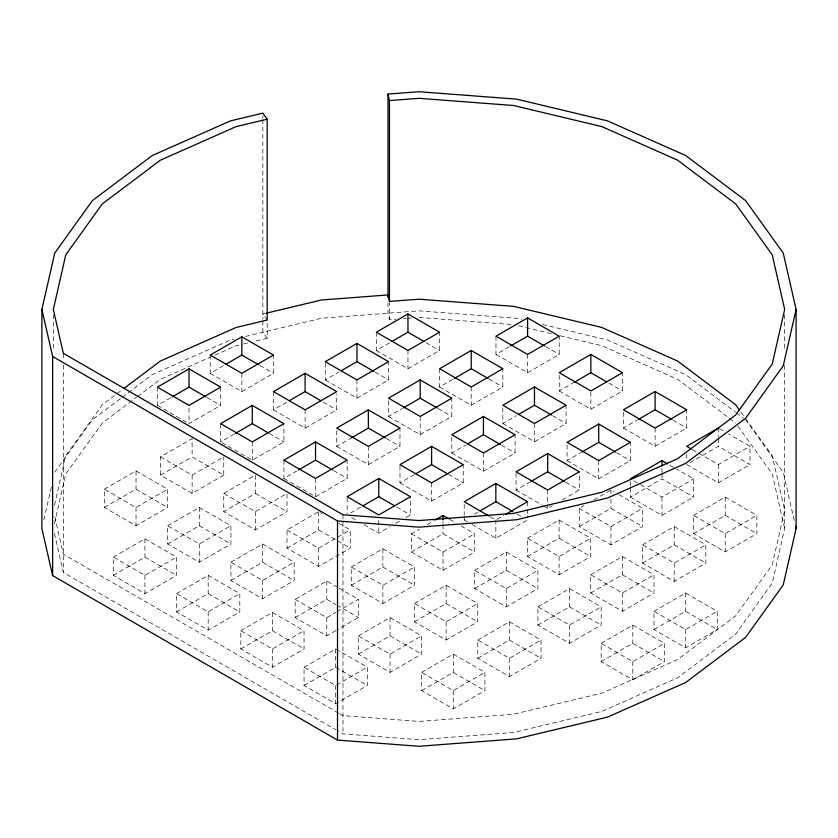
<?xml version="1.0" encoding="UTF-8"?>
<svg xmlns="http://www.w3.org/2000/svg" width="838" height="838" viewBox="0 0 838 838"><rect width="100%" height="100%" fill="white"/><g stroke="black" fill="none" stroke-linecap="round" stroke-linejoin="round"><path stroke-width="0.63" stroke-dasharray="4.19 3.14" d="M43.901 519.769L51.348 487.119M54.48 505.22L65.783 455.663L102.32 404.744L122.034 389.911M54.48 523.478L65.783 473.92L102.32 423.001L136.563 397.233M784.672 365.525L784.672 528.558L772.217 583.206L735.68 634.125L677.565 677.848L601.841 711.399L513.642 732.485L419 739.682L342.972 733.899L337.305 730.631M54.753 472.213L92.421 419.702L121.353 397.935M122.39 397.16L152.348 374.617L230.45 340.019L234.19 339.118M137.6 396.458L160.435 379.279L210.129 357.26M210.212 355.071L210.212 373.329L223.767 365.504M157.397 387.135L157.397 405.393L170.952 397.568M210.212 373.329L241.836 391.597L273.471 373.329L273.471 355.071M220.656 387.135L220.656 405.393L189.021 423.651L189.021 405.393M104.404 489.203L136.028 470.935L167.663 489.203L167.663 507.461L136.028 525.719L104.404 507.461L104.404 489.203L136.028 507.461L167.663 489.203M223.756 475.146L192.122 493.404L160.498 475.146L160.498 456.878L192.122 438.62L192.122 456.878L223.756 475.146L223.756 456.878M104.404 507.461L136.028 489.203L167.663 507.461M160.498 475.146L192.122 456.878M273.471 391.597L273.471 409.855L287.025 402.031M325.301 362.969L325.301 379.928L338.856 372.103M376.335 332.204L376.335 350.462L389.89 342.637M234.211 434.084L220.656 441.909L220.656 423.651M160.498 456.878L192.122 475.146L222.625 457.538M273.471 409.855L305.095 428.113L336.719 409.855L336.719 394.206M325.301 379.928L356.936 398.186L388.56 379.928L388.56 361.66M376.335 350.462L407.959 368.72L439.594 350.462L439.594 332.204M221.777 442.569L252.28 460.167L283.904 441.909L283.904 423.651M113.298 557.102L144.932 538.844L176.556 557.102L176.556 575.36L144.932 593.629L113.298 575.36L113.298 557.102L144.932 575.36L176.556 557.102M167.663 525.719L199.287 507.461L230.921 525.719L230.921 543.977L199.287 562.246L167.663 543.977L167.663 525.719L199.287 543.977L230.921 525.719M223.756 493.404L255.381 475.146L255.381 493.404L223.756 511.662L223.756 493.404L255.381 511.662L287.005 493.404L287.005 511.662L255.381 529.92L223.756 511.662M113.298 575.36L144.932 557.102L176.556 575.36M167.663 543.977L199.287 525.719L230.921 543.977M336.719 430.722L336.719 446.371L351.405 437.897M388.56 400.794L388.56 416.444L402.114 408.619M439.594 368.72L439.594 386.988L453.149 379.153M495.97 336.174L495.97 354.432L510.646 345.958M283.904 460.167L283.904 478.435L297.459 470.61M336.719 446.371L368.353 464.629L399.977 446.371L399.977 428.113M388.56 416.444L420.194 434.702L451.818 416.444L451.818 398.186M439.594 386.988L471.218 405.246L502.842 386.988L502.842 368.72M495.97 354.432L527.594 372.701L559.218 354.432L559.218 336.174M283.904 478.435L315.538 496.693L347.162 478.435L347.162 461.476M176.556 593.629L208.18 575.36L239.815 593.629L239.815 611.887L208.18 630.145L176.556 611.887L176.556 593.629L208.18 611.887L239.815 593.629M230.921 562.246L262.545 543.977L294.169 562.246L294.169 580.504L262.545 598.761L230.921 580.504L230.921 562.246L262.545 580.504L294.169 562.246M338.971 523.404L350.263 529.92L350.263 548.178L318.639 566.446L287.005 548.178L287.005 529.92L318.639 511.662L322.022 513.621M176.556 611.887L208.18 593.629L239.815 611.887M230.921 580.504L262.545 562.246L294.169 580.504M287.005 548.178L318.639 529.92L350.263 548.178M399.977 465.938L399.977 482.898L414.663 474.413M451.818 437.31L451.818 452.97L465.373 445.135M502.842 407.855L502.842 423.504L516.397 415.679M559.218 375.309L559.218 390.958L572.773 383.134M350.556 512.992L360.717 507.126M287.005 529.92L318.639 548.178L350.263 529.92M399.977 482.898L431.601 501.155L463.236 482.898L463.236 464.629M451.818 452.97L483.442 471.228L515.077 452.97L515.077 434.702M502.842 423.504L534.476 441.762L566.1 423.504L566.1 405.246M559.218 390.958L590.853 409.216L622.477 390.958L622.477 372.701M364.111 524.735L378.786 533.209L390.089 526.693M395.735 523.425L400.25 520.817M405.896 517.559L410.421 514.951L410.421 496.693M240.799 630.71L272.423 612.452L304.058 630.71L304.058 648.979L272.423 667.237L240.799 648.979L240.799 630.71L272.423 648.979L304.058 630.71M335.818 630.637L326.789 635.853L295.154 617.596L295.154 599.327L326.789 581.069L338.081 587.595M351.248 567.012L382.882 548.754L414.506 567.012L414.506 585.27L382.882 603.528L351.248 585.27L351.248 567.012L382.882 585.27L414.506 567.012M461.11 525.96L474.664 533.785L474.664 552.043L443.03 570.301L411.406 552.043L411.406 533.785L419.314 529.218M427.223 524.651L434 520.744M240.799 648.979L272.423 630.721L304.058 648.979M295.154 617.596L326.789 599.327L335.818 604.544M351.248 585.27L382.882 567.012L414.506 585.27M464.221 516.072L464.221 519.979L466.483 518.68M474.381 514.113L477.775 512.154M516.061 473.103L516.061 490.052L529.616 482.227M567.085 444.947L567.085 460.596L580.64 452.771M623.462 412.39L623.462 428.05L637.016 420.215M411.406 552.043L443.03 533.785L474.664 552.043M295.154 599.327L326.789 617.596L335.818 612.369M336.949 611.719L358.413 599.327L358.413 617.596L336.949 629.977M496.976 519.33L503.753 515.422M411.406 533.785L443.03 552.043L474.664 533.785M472.129 524.546L495.845 538.247L527.479 519.979L527.479 516.072M543.171 505.702L547.685 508.32L552.2 505.702M562.371 499.836L579.309 490.052L579.309 471.794M567.085 460.596L598.72 478.854L630.344 460.596L630.344 442.338M623.462 428.05L655.096 446.308L686.72 428.05L686.72 409.782M304.058 667.237L335.682 648.979L367.306 667.237L367.306 685.494L335.682 703.752L304.058 685.494L304.058 667.237L335.682 685.494L367.306 667.237M358.413 635.853L390.047 617.596L421.671 635.853L421.671 654.111L390.047 672.369L358.413 654.111L358.413 635.853L390.047 654.111L421.671 635.853M527.479 538.247L559.103 519.979L590.727 538.247L590.727 556.505L559.103 574.763L527.479 556.505L527.479 538.247L559.103 556.505L590.727 538.247M618.853 494.619L642.568 508.31L642.568 526.578L610.944 544.836L579.309 526.578L579.309 508.31L583.835 505.702M593.995 499.836L610.944 490.052L614.327 492.011M414.506 603.528L446.13 585.27L477.765 603.528L477.765 621.796L446.13 640.054L414.506 621.796L414.506 603.528L446.13 621.796L477.765 603.528M474.664 570.301L506.288 552.043L537.912 570.301L537.912 588.559L506.288 606.827L474.664 588.559L474.664 570.301L506.288 588.559L537.912 570.301M304.058 685.494L335.682 667.237L367.306 685.494M358.413 654.111L390.047 635.853L421.671 654.111M414.506 621.796L446.13 603.528L477.765 621.796M527.479 556.505L559.103 538.247L590.727 556.505M579.309 526.578L610.944 508.32L642.568 526.578M630.344 487.988L630.344 497.112L661.968 478.854L693.602 497.112L693.602 478.854L676.654 469.071M690.103 462.607L718.344 446.308L749.979 464.566L749.979 446.308L728.515 433.916M474.664 588.559L506.288 570.301L537.912 588.559M579.309 508.31L610.944 526.578L642.568 508.31M640.515 484.72L661.968 497.112L693.602 478.854M692.366 449.566L718.344 464.566L749.979 446.308M630.344 497.112L661.968 515.37L693.602 497.112M686.72 464.566L718.344 482.824L749.979 464.566M421.671 672.369L453.295 654.111L484.93 672.369L484.93 690.627L453.295 708.896L421.671 690.627L421.671 672.369L453.295 690.627L484.93 672.369M477.765 640.054L509.389 621.796L541.023 640.054L541.023 658.312L509.389 676.57L477.765 658.312L477.765 640.054L509.389 658.312L541.023 640.054M590.727 574.763L622.362 556.505L653.986 574.763L653.986 593.021L622.362 611.29L590.727 593.021L590.727 574.763L622.362 593.021L653.986 574.763M642.568 544.836L674.202 526.578L705.826 544.836L705.826 563.094L674.202 581.352L642.568 563.094L642.568 544.836L674.202 563.094L705.826 544.836M693.602 515.37L725.226 497.112L756.85 515.37L756.85 533.638L725.226 551.896L693.602 533.638L693.602 515.37L725.226 533.638L756.85 515.37M537.912 606.827L569.547 588.559L601.171 606.827L601.171 625.085L569.547 643.343L537.912 625.085L537.912 606.827L569.547 625.085L601.171 606.827M421.671 690.627L453.295 672.369L484.93 690.627M590.727 593.021L622.362 574.763L653.986 593.021M642.568 563.094L674.202 544.836L705.826 563.094M693.602 533.638L725.226 515.37L756.85 533.638M477.765 658.312L509.389 640.054L541.023 658.312M537.912 625.085L569.547 606.827L601.171 625.085M653.986 611.29L685.61 593.021L717.244 611.29L717.244 629.548L685.61 647.805L653.986 629.548L653.986 611.29L685.61 629.548L717.244 611.29M601.171 643.343L632.795 625.085L664.429 643.343L664.429 661.601L632.795 679.859L601.171 661.601L601.171 643.343L632.795 661.601L664.429 643.343M653.986 629.548L685.61 611.29L717.244 629.548M601.171 661.601L632.795 643.343L664.429 661.601M214.863 355.165L236.159 345.727L242.371 344.24M266.652 313.098L262.86 313.999L267.196 320.043L267.196 338.301L253.547 341.569M245.408 336.436L321.404 318.262L419 310.846L516.596 318.262L521.55 319.446M243.617 343.947L248.582 342.763M387.984 302.769L387.984 313.203L389.461 319.687L395.882 319.205M403.591 318.618L406.158 318.419M407.436 318.325L411.29 318.031M419 317.445L513.642 324.641M542.595 324.484L607.55 340.019L685.652 374.617L735.429 412.066M518.722 325.856L553.049 334.058M560.371 335.808L601.841 345.727L677.565 379.279L728.494 417.596M719.475 428.7L723.99 431.308M545.664 346.607L559.218 354.432M608.922 383.134L622.477 390.958M673.165 420.215L686.72 428.05M669.876 465.163L675.522 468.421M426.039 342.637L439.594 350.462M489.287 379.153L502.842 386.988M552.546 415.679L566.1 423.504M616.789 452.771L630.344 460.596M633.738 480.813L639.384 484.071M375.005 372.103L388.56 379.928M438.264 408.619L451.818 416.444M501.522 445.135L515.077 452.97M565.755 482.227L579.309 490.052M516.061 490.052L542.039 505.052M259.916 365.504L273.471 373.329M323.164 402.031L336.719 409.855M386.423 438.546L399.977 446.371M448.55 474.413L463.236 482.898M517.308 514.113L521.833 516.721M490.199 516.721L494.713 519.33M464.221 519.979L467.604 521.938M449.807 519.434L455.453 522.692M207.101 397.568L220.656 405.393M269.218 433.435L283.904 441.909M333.608 470.61L347.162 478.435M396.866 507.126L410.421 514.951M157.397 405.393L187.89 423.001M351.677 517.559L357.334 520.817M255.381 493.404L287.005 511.662M339.212 588.245L358.413 599.327M336.949 605.204L358.413 617.596M338.437 713.023L63.342 554.201L54.449 515.244M339.568 713.683L342.972 715.642L419 721.424L513.642 714.227L601.841 693.141L677.565 659.59L735.68 615.857L772.217 564.948L784.672 510.3L772.217 455.663L745.422 418.319M54.449 533.502L63.342 572.459L336.174 729.982M736.445 412.83L743.547 418.172M729.521 418.361L735.68 423.001M740.928 412.055L744.668 417.272M745.579 419.702L783.247 472.213L795.011 523.781M737.932 426.133L772.217 473.92L784.672 528.558M267.196 338.301L262.86 332.267L262.86 320.525M784.672 314.659L784.672 348.566M725.226 497.112L725.226 515.37M725.226 533.638L725.226 551.896M718.344 428.05L718.344 437.174M718.344 438.484L718.344 446.308M718.344 464.566L718.344 482.824M686.72 454.133L686.72 460.649M685.61 593.021L685.61 611.29M685.61 629.548L685.61 647.805M674.202 526.578L674.202 544.836M674.202 563.094L674.202 581.352M661.968 468.421L661.968 472.328M661.968 473.638L661.968 478.854M661.968 497.112L661.968 515.37M655.096 428.05L655.096 446.308M632.795 625.085L632.795 643.343M632.795 661.601L632.795 679.859M630.344 481.462L630.344 486.679M622.362 556.505L622.362 574.763M622.362 593.021L622.362 611.29M610.944 490.052L610.944 493.97M610.944 499.186L610.944 508.32M610.944 526.578L610.944 544.836M598.72 460.596L598.72 478.854M590.853 392.257L590.853 409.216M569.547 588.559L569.547 606.827M569.547 625.085L569.547 643.343M559.103 519.979L559.103 538.247M559.103 556.505L559.103 574.763M547.685 490.052L547.685 508.32M534.476 423.504L534.476 441.762M527.594 354.432L527.594 372.701M527.479 501.721L527.479 508.247M527.479 509.546L527.479 514.762M509.389 621.796L509.389 640.054M509.389 658.312L509.389 676.57M506.288 552.043L506.288 570.301M506.288 588.559L506.288 606.827M495.845 519.979L495.845 538.247M483.442 452.96L483.442 471.228M471.218 386.988L471.218 405.246M464.221 504.329L464.221 514.762M453.295 654.111L453.295 672.369M453.295 690.627L453.295 708.896M446.13 585.27L446.13 603.528M446.13 621.796L446.13 640.054M443.03 520.744L443.03 523.352M443.03 524.651L443.03 533.785M443.03 552.043L443.03 570.301M431.601 482.898L431.601 501.155M420.194 416.444L420.194 434.702M407.959 350.462L407.959 368.72M390.047 617.596L390.047 635.853M390.047 654.111L390.047 672.369M389.461 301.429L389.461 319.687M382.882 548.754L382.882 567.012M382.882 585.27L382.882 603.528M378.786 520.168L378.786 533.209M368.353 446.371L368.353 464.629M356.936 379.928L356.936 398.186M347.162 497.992L347.162 513.652M342.972 514.773L342.972 733.899M335.682 648.979L335.682 667.237M335.682 685.494L335.682 703.752M326.789 581.069L326.789 599.327M326.789 617.596L326.789 635.853M318.639 511.662L318.639 529.92M318.639 548.178L318.639 566.446M315.538 478.435L315.538 496.693M305.095 409.855L305.095 428.113M272.423 612.452L272.423 630.721M272.423 648.979L272.423 667.237M262.86 115.749L262.86 118.357M262.86 119.656L262.86 319.215M262.545 543.977L262.545 562.246M262.545 580.504L262.545 598.761M255.381 511.662L255.381 529.92M252.28 441.909L252.28 460.167M241.836 373.329L241.836 391.597M208.18 575.36L208.18 593.629M208.18 611.887L208.18 630.145M199.287 507.461L199.287 525.719M199.287 543.977L199.287 562.246M192.122 475.146L192.122 493.404M144.932 538.844L144.932 557.102M144.932 575.36L144.932 593.629M136.028 470.935L136.028 489.203M136.028 507.461L136.028 525.719M63.342 353.332L63.342 359.858M63.342 365.075L63.342 572.459M53.328 314.659L53.328 349.875"/><path stroke-width="1.26" d="M387.984 297.553L387.984 94.076L419 91.719L516.596 99.135L607.55 120.892L685.652 155.491L745.579 200.575L783.247 253.086L796.1 309.442L796.1 528.558L783.247 584.914L745.579 637.425L685.652 682.509L607.55 717.108L516.596 738.865L419 746.281L337.515 740.09L52.626 575.601L41.9 528.558L41.9 309.442L54.753 253.086L92.421 200.575L152.348 155.491L230.45 120.892L262.86 113.14L267.196 119.185L267.196 320.043L236.159 327.469L160.435 361.021L124.108 388.35M796.1 309.442L783.247 365.787L745.579 418.298L685.652 463.383L607.55 497.982L516.596 519.738L419 527.154L337.515 520.964L52.626 356.485L41.9 309.442M241.836 336.813L210.212 355.071L241.836 373.329L273.471 355.071L241.836 336.813L241.836 355.071L258.785 364.855M189.021 368.867L157.397 387.135L189.021 405.393L220.656 387.135L189.021 368.867L189.021 387.135L172.083 396.919M226.03 364.205L241.836 355.071M305.095 373.329L273.471 391.597L305.095 409.855L336.719 391.597L305.095 373.329L305.095 391.597L289.278 400.721M356.936 343.402L325.301 361.66L356.936 379.928L388.56 361.66L356.936 343.402L356.936 361.66L373.874 371.444M407.959 313.946L376.335 332.204L407.959 350.462L439.594 332.204L407.959 313.946L407.959 332.204L392.153 341.338M252.28 405.393L220.656 423.651L252.28 441.909L283.904 423.651L252.28 405.393L252.28 423.651L235.331 433.435M341.118 370.794L356.936 361.66M368.353 409.855L336.719 428.113L368.353 446.371L399.977 428.113L368.353 409.855L368.353 428.113L351.405 437.897M420.194 379.928L388.56 398.186L420.194 416.444L451.818 398.186L420.194 379.928L420.194 398.186L403.246 407.97M471.218 350.462L439.594 368.72L471.218 386.988L502.842 368.72L471.218 350.462L471.218 368.72L488.166 378.504M527.594 317.916L495.97 336.174L527.594 354.432L559.218 336.174L527.594 317.916L527.594 336.174L510.646 345.958M315.538 441.909L283.904 460.167L315.538 478.435L347.162 460.167L315.538 441.909L315.538 460.167L332.476 469.95M454.28 378.504L471.218 368.72M298.59 469.95L315.538 460.167M431.601 446.371L399.977 464.629L431.601 482.898L463.236 464.629L431.601 446.371L431.601 464.629L447.419 473.763M483.442 416.444L451.818 434.702L483.442 452.96L515.077 434.702L483.442 416.444L483.442 434.702L500.391 444.486M534.476 386.988L502.842 405.246L534.476 423.504L566.1 405.246L534.476 386.988L534.476 405.246L551.414 415.03M590.853 354.432L559.218 372.701L590.853 390.958L622.477 372.701L590.853 354.432L590.853 372.701L573.904 382.474M378.786 478.435L347.162 496.693L378.786 514.951L410.421 496.693L378.786 478.435L378.786 496.693L394.604 505.827M415.795 473.763L431.601 464.629M467.635 443.836L483.442 434.702M518.659 414.37L534.476 405.246M362.98 505.827L378.786 496.693M506.016 514.113L527.479 501.721L495.845 483.463L464.221 501.721L489.067 516.072M547.685 453.536L516.061 471.794L547.685 490.052L579.309 471.794L547.685 453.536L547.685 471.794L530.747 481.578M598.72 424.07L567.085 442.338L598.72 460.596L630.344 442.338L598.72 424.07L598.72 442.338L615.658 452.111M655.096 391.524L623.462 409.782L655.096 428.05L686.72 409.782L655.096 391.524L655.096 409.782L672.034 419.566M435.121 520.084L443.03 515.517L448.676 518.785M480.038 510.855L495.845 501.721L512.793 511.505M581.771 452.111L598.72 442.338M638.147 419.566L655.096 409.782M630.344 478.854L661.968 460.596L667.624 463.854M718.344 428.05L686.72 446.308L691.235 448.917M267.196 119.185L236.159 126.601L160.435 160.152L102.32 203.875L65.783 254.794L53.328 309.442L63.342 353.332L342.972 514.773L419 520.555L513.642 513.359L601.841 492.273L677.565 458.721L735.68 414.999L772.217 364.08L784.672 309.442L772.217 254.794L735.68 203.875L677.565 160.152L601.841 126.601L513.642 105.515L419 98.318L389.461 100.56L387.984 94.076M266.652 313.098L321.404 300.004L387.984 294.945L389.461 301.429L419 299.187L513.642 306.373L601.841 327.469L677.565 361.021L735.68 404.744L739.43 409.96M527.594 336.174L544.532 345.958M590.853 372.701L606.66 381.824M407.959 332.204L423.777 341.338M420.194 398.186L437.132 407.97M547.685 471.794L564.634 481.578M305.095 391.597L320.912 400.721M368.353 428.113L385.291 437.897M189.021 387.135L205.97 396.919M252.28 423.651L268.097 432.785M795.555 526.17L796.1 528.558M661.968 460.596L661.968 465.813M495.845 483.463L495.845 501.721M443.03 515.517L443.03 519.434M389.461 100.56L389.461 301.429M337.515 520.964L337.515 740.09M52.626 356.485L52.626 575.601"/></g></svg>
